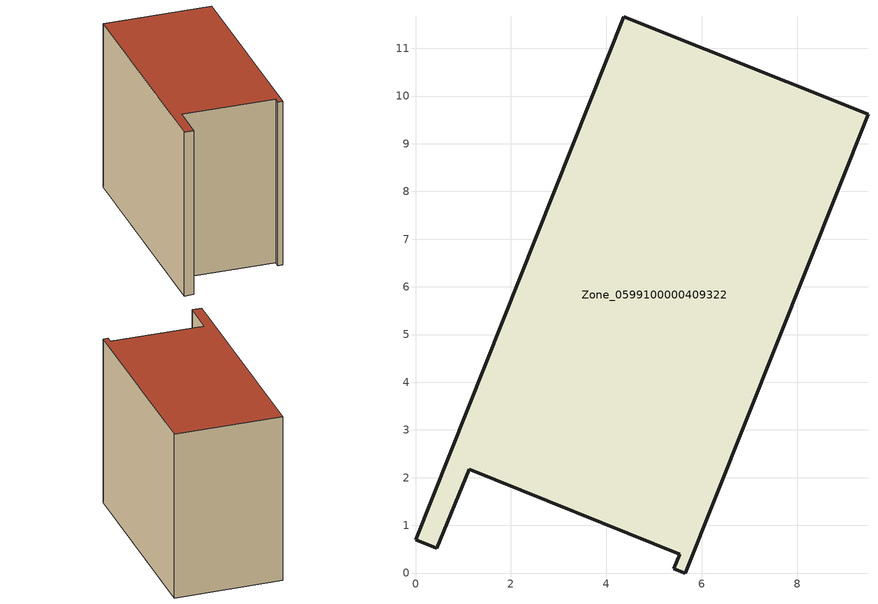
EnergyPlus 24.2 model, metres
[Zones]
Zone_0599100000409322
 floor ground (C_G): 4.36,11.66 9.49,9.62 5.65,0 5.42,0.09 5.54,0.39 1.12,2.17 0.45,0.52 0,0.69 z0.21
 wall outside (C_F): 9.49,9.62 4.36,11.66 0,0.69 0.45,0.52 1.12,2.17 5.54,0.39 5.42,0.09 5.65,0 9.49,9.62 z0.21:9.07
 roof outside (C_R): 5.65,0 9.49,9.62 4.36,11.66 0,0.69 0.45,0.52 1.12,2.17 5.54,0.39 5.42,0.09 z9.07
[BUILDING]
Pand.0599100000409322: North Axis=0; Terrain=City; Loads Convergence Tolerance Value=0.04; Temperature Convergence Tolerance Value=0.4; Solar Distribution=FullExterior; Maximum Number of Warmup Days=25; Minimum Number of Warmup Days=1
[Site:Location]
Rotterdam.The.Hague.AP_ZH_NLD Design_Conditions: Latitude=51.96; Longitude=4.45; Time Zone=1; Elevation=-4.5
[SITE:GROUNDTEMPERATURE:BUILDINGSURFACE]
18, 18, 18, 18, 18, 18, 18, 18, 18, 18, 18, 18
[MATERIAL] Thermal Absorptance=0.9; Solar Absorptance=0.7; Visible Absorptance=0.7
Name | Roughness | Thickness | Conductivity | Density | Specific Heat
G.TI.1992-2005 | MediumSmooth | 0.15 | 0.06 | 540 | 1210
F.TI.1992-2005 | Rough | 0.3 | 0.12 | 1920 | 840
R.TI.1992-2005 | MediumRough | 0.2 | 0.08 | 1500 | 1000
[CONSTRUCTION]
C_G: G.TI.1992-2005
C_F: F.TI.1992-2005
C_R: R.TI.1992-2005
[ZONE]
Zone_0599100000409322: Type=1; Multiplier=1; Ceiling Height=Autocalculate; Volume=Autocalculate; Floor Area=autocalculate; Part of Total Floor Area=Yes
[ZONEINFILTRATION:DESIGNFLOWRATE]
Infil_Zone_0599100000409322: Zone or ZoneList or Space or SpaceList=Zone_0599100000409322; Schedule=AlwaysOn; Design Flow Rate Calculation Method=Flow/Area; Flow Rate per Floor Area=0.0015; Constant Term Coefficient=1; Temperature Term Coefficient=0; Velocity Term Coefficient=0; Velocity Squared Term Coefficient=0
[HVACTEMPLATE:ZONE:IDEALLOADSAIRSYSTEM]
Zone_0599100000409322: Maximum Heating Supply Air Temperature=50; Minimum Cooling Supply Air Temperature=13; Maximum Heating Supply Air Humidity Ratio=0.0156; Minimum Cooling Supply Air Humidity Ratio=0.0077; Heating Limit=NoLimit; Cooling Limit=NoLimit; Dehumidification Control Type=ConstantSensibleHeatRatio; Cooling Sensible Heat Ratio=0.7; Dehumidification Setpoint=60; Humidification Control Type=None; Humidification Setpoint=30; Outdoor Air Method=None; Outdoor Air Flow Rate per Person=0.00944; Outdoor Air Flow Rate per Zone Floor Area=0; Outdoor Air Flow Rate per Zone=0; Demand Controlled Ventilation Type=None; Outdoor Air Economizer Type=NoEconomizer; Heat Recovery Type=None; Sensible Heat Recovery Effectiveness=0.7; Latent Heat Recovery Effectiveness=0.65
[ZONECONTROL:THERMOSTAT]
ThermostatControl_Zone_0599100000409322: Zone or ZoneList=Zone_0599100000409322; Control Type Schedule=DualSetpointControlType; Control 1=Thermostat_Zone_0599100000409322; Temperature Difference Between Cutout And Setpoint=0
[THERMOSTATSETPOINT:DUALSETPOINT]
Thermostat_Zone_0599100000409322: Heating Setpoint Temperature Schedule=HeatingSetpoint_Zone_0599100000409322; Cooling Setpoint Temperature Schedule=CoolingSetpoint_Zone_0599100000409322
[SCHEDULE:COMPACT]
HeatingSetpoint_Zone_0599100000409322: Through: 12/31, For: AllDays, Until: 24:00, 21
CoolingSetpoint_Zone_0599100000409322: Through: 12/31, For: AllDays, Until: 24:00, 24
DualSetpointControlType: Through: 12/31, For: AllDays, Until: 24:00, 4
AlwaysOn: Through: 12/31, For: AllDays, Until: 24:00, 1
